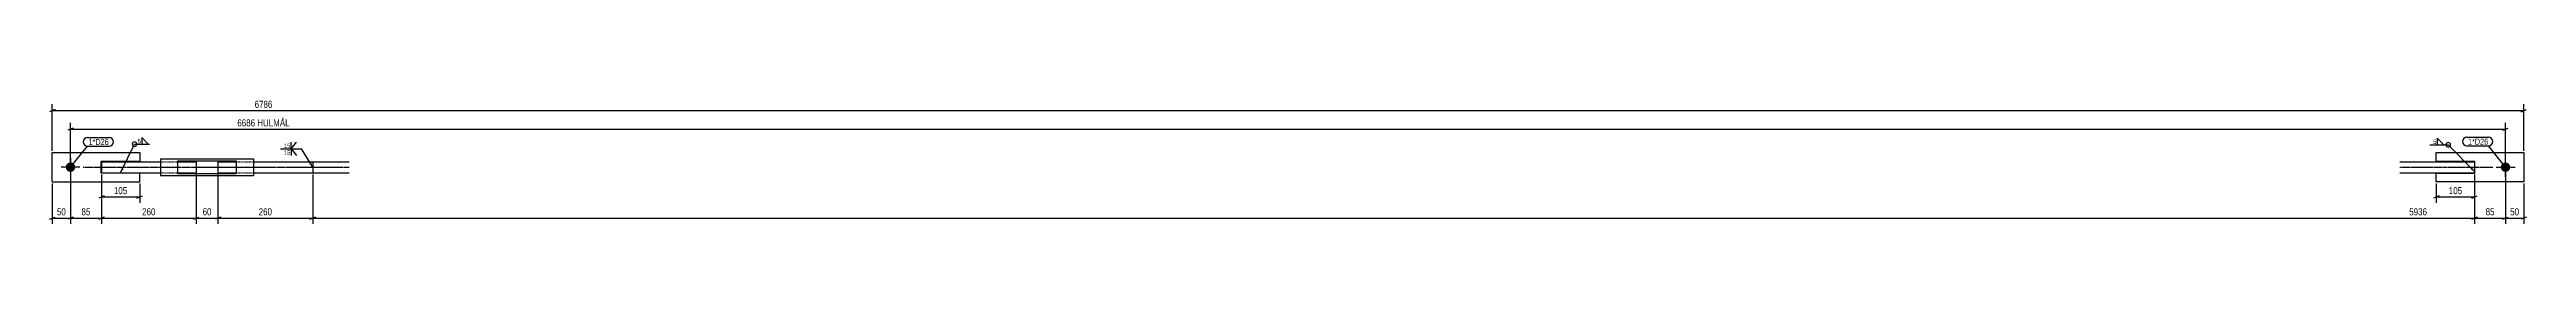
# Model space of a CAD drawing. Header units: millimetres. Extents: x 12 to 19882, y 12 to 354.
# Drawn here: x 13081 to 19882, y 12 to 354 of the extents above; entities that cross this region are included whole.
import ezdxf

# ---------------------------------------------------------------- set-up
doc = ezdxf.new("R2010")
doc.units = ezdxf.units.MM
doc.linetypes.add('DXK_LINE_DOT2', pattern=[3.9198, 1.9599, -1.9599])
doc.linetypes.add('DXK_LINE_DOT3', pattern=[5.9187, 2.979, -0.9799, 0.9799, -0.9799])
for name, color, linetype in [('MÅLSÆTNING', 7, 'Continuous'), ('STÅL', 7, 'Continuous'), ('TEKST', 7, 'Continuous')]:
    doc.layers.add(name, color=color, linetype=linetype)
doc.styles.add('Arial Narrow', font='ARIALN.TTF', dxfattribs={"height": 0.2})

msp = doc.modelspace()

# ---------------------------------------------------------------- hatches: boundary and pattern name
at = {"layer": 'STÅL', "linetype": 'Continuous'}
for points in [[(13138.7, 154.4, -1), (13138.7, 180.4, -1)], [(19824.5, 180.4, -1), (19824.5, 154.4, -1)]]:
    msp.add_hatch(color=96, dxfattribs=at).paths.add_polyline_path(points)
at = {"layer": 'TEKST', "linetype": 'Continuous'}
for points in [[(13284.5, 162.3), (13276.2, 152.4), (13278.9, 165)], [(13799.9, 179.7), (13803.7, 167.4), (13794.5, 176.5)], [(19733.9, 165.5), (19740.5, 154.4), (19729.5, 161.1)]]:
    msp.add_hatch(color=3, dxfattribs=at).paths.add_polyline_path(points)

# ---------------------------------------------------------------- linework, layer by layer
at = {"layer": 'MÅLSÆTNING', "color": 7, "linetype": 'Continuous'}
for p, q in [((13096.2, 325.2), (13081.2, 319.2)), ((13088.7, 212.4), (13088.7, 340)), ((13088.7, 322.2), (19874.5, 322.2)), ((13146.2, 274.4), (13131.2, 268.4)), ((13138.7, 172.4), (13138.7, 289.1)), ((19817, 268.4), (19832, 274.4)), ((19824.5, 172.4), (19824.5, 289.1)), ((19867, 319.2), (19882, 325.2)), ((19874.5, 212.4), (19874.5, 340)), ((13138.7, 271.4), (19824.5, 271.4)), ((13138.7, 162.4), (13138.7, 12)), ((13223.7, 147.4), (13223.7, 12)), ((13223.7, 147.4), (13223.7, 12)), ((13483.7, 147.4), (13483.7, 12)), ((13543.7, 147.4), (13543.7, 12)), ((13543.7, 147.4), (13543.7, 12)), ((13803.7, 147.4), (13803.7, 12)), ((13803.7, 147.4), (13803.7, 12)), ((19739.5, 147.4), (19739.5, 70)), ((19824.5, 162.4), (19824.5, 12)), ((13088.7, 122.4), (13088.7, 12)), ((19642, 89), (19627, 83)), ((19634.5, 122.4), (19634.5, 70)), ((19634.5, 86), (19739.5, 86)), ((19732, 83), (19747, 89)), ((19874.5, 122.4), (19874.5, 12)), ((13081.2, 25), (13096.2, 31)), ((13146.2, 31), (13131.2, 25)), ((13138.7, 28), (13223.7, 28)), ((13231.2, 31), (13216.2, 25)), ((13216.2, 25), (13231.2, 31)), ((13476.2, 25), (13491.2, 31)), ((13483.7, 28), (13543.7, 28)), ((13551.2, 31), (13536.2, 25)), ((13551.2, 31), (13536.2, 25)), ((13543.7, 28), (13803.7, 28)), ((13796.2, 25), (13811.2, 31)), ((13811.2, 31), (13796.2, 25)), ((19747, 31), (19732, 25)), ((19817, 25), (19832, 31)), ((19824.5, 28), (19874.5, 28)), ((19882, 31), (19867, 25))]:
    msp.add_line(p, q, dxfattribs=at)
at = {"layer": 'STÅL', "color": 2, "linetype": 'Continuous'}
for p, q in [((13088.7, 127.4), (13088.7, 207.4)), ((13088.7, 207.4), (13328.7, 207.4)), ((13328.7, 207.4), (13328.7, 183.4)), ((19634.5, 207.4), (19874.5, 207.4)), ((19634.5, 183.4), (19634.5, 207.4)), ((19874.5, 207.4), (19874.5, 127.4)), ((13222.7, 151.4), (13222.7, 183.4)), ((13328.7, 183.4), (13222.7, 183.4)), ((13328.7, 151.4), (13222.7, 151.4)), ((13223.7, 182.4), (13386.2, 182.4)), ((13223.7, 182.4), (13223.7, 154.4)), ((13223.7, 152.4), (13223.7, 154.4)), ((13223.7, 152.4), (13386.2, 152.4)), ((13328.7, 127.4), (13328.7, 151.4)), ((13386.2, 189.9), (13641.2, 189.9)), ((13386.2, 189.9), (13386.2, 144.9)), ((13386.2, 144.9), (13641.2, 144.9)), ((13433.7, 184.9), (13593.7, 184.9)), ((13433.7, 149.9), (13433.7, 184.9)), ((13433.7, 182.4), (13483.7, 182.4)), ((13433.7, 152.4), (13483.7, 152.4)), ((13433.7, 149.9), (13593.7, 149.9)), ((13483.7, 182.4), (13483.7, 152.4)), ((13543.7, 182.4), (13593.7, 182.4)), ((13543.7, 182.4), (13543.7, 159.9)), ((13543.7, 159.9), (13543.7, 152.4)), ((13543.7, 152.4), (13593.7, 152.4)), ((13593.7, 184.9), (13593.7, 156.1)), ((13593.7, 156.1), (13593.7, 149.9)), ((13641.2, 189.9), (13641.2, 156.1)), ((13641.2, 182.4), (13803.7, 182.4)), ((13641.2, 156.1), (13641.2, 144.9)), ((13641.2, 152.4), (13803.7, 152.4)), ((13803.7, 182.4), (13803.7, 180.4)), ((13803.7, 182.4), (13903.7, 182.4)), ((13803.7, 182.4), (13803.7, 159.9)), ((13803.7, 180.4), (13803.7, 152.4)), ((13803.7, 159.9), (13803.7, 152.4)), ((13803.7, 152.4), (13903.7, 152.4)), ((19534.5, 182.4), (19739.5, 182.4)), ((19534.5, 152.4), (19739.5, 152.4)), ((19740.5, 183.4), (19634.5, 183.4)), ((19634.5, 127.4), (19634.5, 151.4)), ((19634.5, 151.4), (19740.5, 151.4)), ((19739.5, 182.4), (19739.5, 152.4)), ((19740.5, 151.4), (19740.5, 183.4)), ((13088.7, 127.4), (13328.7, 127.4)), ((19874.5, 127.4), (19634.5, 127.4))]:
    msp.add_line(p, q, dxfattribs=at)
at = {"layer": 'STÅL', "color": 96, "linetype": 'Continuous'}
for p, q in [((13164.7, 167.4), (13112.7, 167.4)), ((13138.7, 193.4), (13138.7, 141.4)), ((19798.5, 167.4), (19850.5, 167.4)), ((19824.5, 141.4), (19824.5, 193.4))]:
    msp.add_line(p, q, dxfattribs=at)
at = {"layer": 'STÅL', "color": 7, "linetype": 'DXK_LINE_DOT3'}
for p, q in [((13173.7, 167.4), (13533.7, 167.4)), ((13493.7, 167.4), (13853.7, 167.4)), ((13533.7, 167.4), (13691.2, 167.4)), ((13753.7, 167.4), (13903.7, 167.4)), ((19534.5, 167.4), (19789.5, 167.4))]:
    msp.add_line(p, q, dxfattribs=at)
at = {"layer": 'STÅL', "color": 7, "linetype": 'DXK_LINE_DOT2'}
for p, q in [((13386.2, 182.4), (13433.7, 182.4)), ((13386.2, 152.4), (13433.7, 152.4)), ((13593.7, 182.4), (13641.2, 182.4)), ((13593.7, 182.4), (13641.2, 182.4)), ((13593.7, 152.4), (13641.2, 152.4)), ((13593.7, 152.4), (13641.2, 152.4))]:
    msp.add_line(p, q, dxfattribs=at)

# ---------------------------------------------------------------- wipeouts: each hides what was drawn before it
at = {"color": 0}
msp.add_wipeout([(13740.6, 219.1), (13740.6, 233.6), (13723.4, 233.6), (13723.4, 219.1)], dxfattribs=at).dxf.layer = 'TEKST'

# ---------------------------------------------------------------- next in the draw order: linework, layer by layer
at = {"layer": 'TEKST', "color": 3, "linetype": 'Continuous'}
for q in [(13759.2, 235.5), (13745, 235.5)]:
    msp.add_line((13745, 217.6), q, dxfattribs=at)

# ---------------------------------------------------------------- next in the draw order: wipeouts: each hides what was drawn before it
at = {"color": 0}
for points, layer in [([(13697.1, 326), (13697.1, 354), (13640.3, 354), (13640.3, 326)], 'MÅLSÆTNING'), ([(19709.2, 89.7), (19709.2, 117.7), (19664.7, 117.7), (19664.7, 89.7)], 'MÅLSÆTNING'), ([(13529.9, 31.8), (13529.9, 59.8), (13497.5, 59.8), (13497.5, 31.8)], 'MÅLSÆTNING'), ([(13696, 31.8), (13696, 59.8), (13651.4, 59.8), (13651.4, 31.8)], 'MÅLSÆTNING'), ([(19865.7, 31.8), (19865.7, 59.8), (19833.3, 59.8), (19833.3, 31.8)], 'MÅLSÆTNING'), ([(13241.8, 228.2), (13241.8, 245.7), (13188.5, 245.7), (13188.5, 228.2)], 'TEKST'), ([(13331.8, 232), (13331.8, 246.5), (13322.1, 246.5), (13322.1, 232)], 'TEKST'), ([(19634.4, 230.2), (19634.4, 244.7), (19624.8, 244.7), (19624.8, 230.2)], 'TEKST')]:
    msp.add_wipeout(points, dxfattribs=at).dxf.layer = layer

# ---------------------------------------------------------------- next in the draw order: linework, layer by layer
at = {"layer": 'MÅLSÆTNING', "color": 7, "linetype": 'Continuous'}
for p, q in [((13483.7, 147.4), (13483.7, 12)), ((19739.5, 147.4), (19739.5, 12)), ((19824.5, 162.4), (19824.5, 12)), ((13223.7, 28), (13483.7, 28)), ((13476.2, 25), (13491.2, 31)), ((19739.5, 28), (19824.5, 28)), ((19817, 25), (19832, 31))]:
    msp.add_line(p, q, dxfattribs=at)
at = {"layer": 'TEKST', "color": 3, "linetype": 'Continuous'}
for p, q in [((13276.2, 152.4), (13314.4, 230.5)), ((13314.4, 230.5), (13355.8, 230.5)), ((13352.2, 230.5), (13334.3, 248.4)), ((13334.3, 248.4), (13334.3, 230.5)), ((13334.3, 230.5), (13352.2, 230.5)), ((19617, 228.7), (19667.2, 228.7)), ((19654.8, 228.7), (19637, 246.6)), ((19637, 246.6), (19637, 228.7)), ((19637, 228.7), (19654.8, 228.7)), ((19740.5, 154.4), (19667.2, 228.7))]:
    msp.add_line(p, q, dxfattribs=at)
for centre, start, end in [((13314.4, 230.5), 90, 270), ((13314.4, 230.5), 270, 90), ((19667.2, 228.7), 90, 270), ((19667.2, 228.7), 270, 90)]:
    msp.add_arc(centre, 6.25, start, end, dxfattribs=at)

# ---------------------------------------------------------------- next in the draw order: texts
at = {"layer": 'MÅLSÆTNING', "color": 3, "style": 'Arial Narrow'}
for s, p in [('6786', (13644.3, 330)), ('105', (19668.7, 93.7)), ('60', (13501.5, 35.8)), ('260', (13655.4, 35.8)), ('50', (19837.3, 35.8))]:
    msp.add_text(s, height=19.09, dxfattribs=at).set_placement(p)
at = {"layer": 'TEKST', "color": 3, "style": 'Arial Narrow'}
for p in [(13323.1, 233), (19625.8, 231.2)]:
    msp.add_text('5', height=11.9, dxfattribs=at).set_placement(p)

# ---------------------------------------------------------------- next in the draw order: wipeouts: each hides what was drawn before it
at = {"color": 0}
msp.add_wipeout([(13241.8, 228.2), (13241.8, 245.7), (13188.5, 245.7), (13188.5, 228.2)], dxfattribs=at).dxf.layer = 'TEKST'
at = {"color": 0, "linetype": 'Continuous'}
msp.add_wipeout([(13740.6, 200.3), (13740.6, 214.8), (13723.4, 214.8), (13723.4, 200.3)], dxfattribs=at).dxf.layer = 'TEKST'

# ---------------------------------------------------------------- next in the draw order: linework, layer by layer
at = {"layer": 'TEKST', "color": 7, "linetype": 'Continuous'}
for p, q in [((13138.7, 167.4), (13185.5, 225.2)), ((13185.5, 248.7), (13244.8, 248.7)), ((13185.5, 225.2), (13244.8, 225.2))]:
    msp.add_line(p, q, dxfattribs=at)
at = {"layer": 'TEKST', "color": 3, "linetype": 'Continuous'}
for p, q in [((13715.6, 217.6), (13773.3, 217.6)), ((13745, 217.6), (13759.2, 199.7)), ((13745, 217.6), (13745, 199.7)), ((13803.7, 167.4), (13773.3, 217.6))]:
    msp.add_line(p, q, dxfattribs=at)
at = {"layer": 'TEKST', "color": 7, "linetype": 'Continuous'}
for centre, start, end in [((13185.5, 236.9), 90, 270), ((13244.8, 236.9), 270, 90)]:
    msp.add_arc(centre, 11.7, start, end, dxfattribs=at)

# ---------------------------------------------------------------- next in the draw order: texts
at = {"layer": 'TEKST', "color": 3, "style": 'Arial Narrow'}
for s, height, p in [('1*D26', 16.7, (13188.5, 228.2)), ('15', 11.93, (13724.4, 220.1))]:
    msp.add_text(s, height=height, dxfattribs=at).set_placement(p)
at = {"layer": 'TEKST', "color": 3, "linetype": 'Continuous', "style": 'Arial Narrow'}
msp.add_text('15', height=11.93, dxfattribs=at).set_placement((13724.4, 201.3))

# ---------------------------------------------------------------- next in the draw order: wipeouts: each hides what was drawn before it
at = {"color": 0}
for points, layer in [([(13744.5, 275.1), (13744.5, 303.1), (13592.8, 303.1), (13592.8, 275.1)], 'MÅLSÆTNING'), ([(13197.4, 31.8), (13197.4, 59.8), (13165, 59.8), (13165, 31.8)], 'MÅLSÆTNING'), ([(13376, 31.8), (13376, 59.8), (13331.4, 59.8), (13331.4, 31.8)], 'MÅLSÆTNING'), ([(19798.2, 31.8), (19798.2, 59.8), (19765.8, 59.8), (19765.8, 31.8)], 'MÅLSÆTNING'), ([(19774.8, 228.9), (19774.8, 246.4), (19721.5, 246.4), (19721.5, 228.9)], 'TEKST')]:
    msp.add_wipeout(points, dxfattribs=at).dxf.layer = layer

# ---------------------------------------------------------------- next in the draw order: linework, layer by layer
at = {"layer": 'MÅLSÆTNING', "color": 7, "linetype": 'Continuous'}
for p, q in [((13138.7, 162.4), (13138.7, 12)), ((13223.7, 147.4), (13223.7, 70)), ((19739.5, 147.4), (19739.5, 12)), ((13231.2, 89), (13216.2, 83)), ((13223.7, 86), (13328.7, 86)), ((13321.2, 83), (13336.2, 89)), ((13328.7, 122.4), (13328.7, 70)), ((13088.7, 28), (13138.7, 28)), ((13146.2, 31), (13131.2, 25)), ((13803.7, 28), (19739.5, 28)), ((19732, 25), (19747, 31))]:
    msp.add_line(p, q, dxfattribs=at)

# ---------------------------------------------------------------- next in the draw order: texts
at = {"layer": 'MÅLSÆTNING', "color": 3, "style": 'Arial Narrow'}
for s, height, p in [('6686 HULMÅL', 19.089, (13596.8, 279.1)), ('85', 19.09, (13169, 35.8)), ('260', 19.09, (13335.4, 35.8)), ('85', 19.09, (19769.8, 35.8))]:
    msp.add_text(s, height=height, dxfattribs=at).set_placement(p)

# ---------------------------------------------------------------- next in the draw order: wipeouts: each hides what was drawn before it
at = {"color": 0}
msp.add_wipeout([(19774.8, 228.9), (19774.8, 246.4), (19721.5, 246.4), (19721.5, 228.9)], dxfattribs=at).dxf.layer = 'TEKST'

# ---------------------------------------------------------------- next in the draw order: linework, layer by layer
at = {"layer": 'TEKST', "color": 7, "linetype": 'Continuous'}
for p, q in [((19718.5, 249.4), (19777.8, 249.4)), ((19718.5, 225.9), (19777.8, 225.9)), ((19824.5, 167.4), (19777.8, 225.9))]:
    msp.add_line(p, q, dxfattribs=at)
for centre, start, end in [((19718.5, 237.7), 90, 270), ((19777.8, 237.7), 270, 90)]:
    msp.add_arc(centre, 11.7, start, end, dxfattribs=at)

# ---------------------------------------------------------------- next in the draw order: texts
at = {"layer": 'TEKST', "color": 3, "style": 'Arial Narrow'}
msp.add_text('1*D26', height=16.7, dxfattribs=at).set_placement((19721.5, 228.9))

# ---------------------------------------------------------------- next in the draw order: wipeouts: each hides what was drawn before it
at = {"color": 0}
for points in [[(13298.5, 89.7), (13298.5, 117.7), (13253.9, 117.7), (13253.9, 89.7)], [(13129.9, 31.8), (13129.9, 59.8), (13097.5, 59.8), (13097.5, 31.8)], [(19612.8, 31.8), (19612.8, 59.8), (19556.1, 59.8), (19556.1, 31.8)]]:
    msp.add_wipeout(points, dxfattribs=at).dxf.layer = 'MÅLSÆTNING'

# ---------------------------------------------------------------- next in the draw order: texts
at = {"layer": 'MÅLSÆTNING', "color": 3, "style": 'Arial Narrow'}
for s, p in [('105', (13257.9, 93.7)), ('50', (13101.5, 35.8)), ('5936', (19560.1, 35.8))]:
    msp.add_text(s, height=19.09, dxfattribs=at).set_placement(p)

doc.saveas('drawing.dxf')
